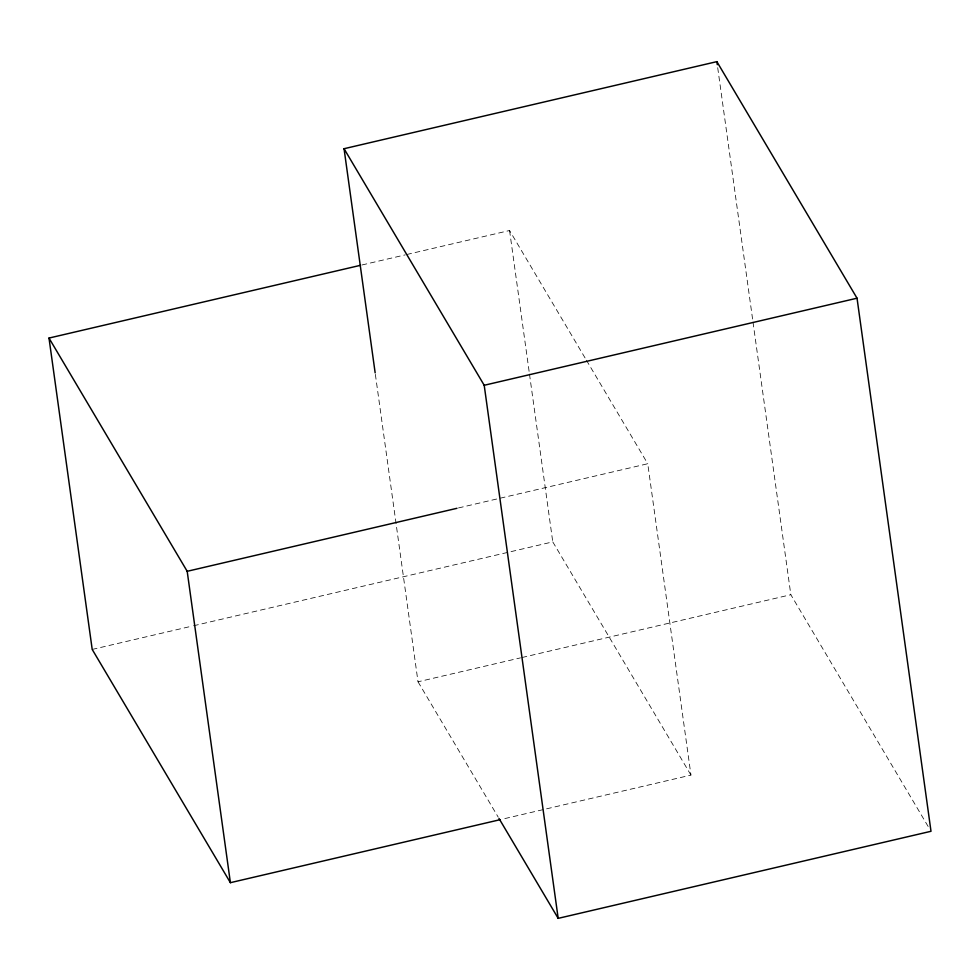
<?xml version="1.0" encoding="UTF-8"?>
<svg xmlns="http://www.w3.org/2000/svg" width="980" height="980" viewBox="0 0 980 980"><rect width="100%" height="100%" fill="white"/><g stroke="black" fill="none" stroke-linecap="round" stroke-linejoin="round"><path stroke-width="0.73" stroke-dasharray="4.9 3.68" d="M362 264.968L405.23 254.874M406.712 254.518L509.563 230.508L585.648 358.913M458.469 507.946L647.755 463.736L690.961 775.107L501.674 819.317M92.206 649.434L192.068 626.11M193.562 625.767L552.769 541.879L690.961 775.107M375.365 374.372L418.019 681.798L520.515 657.862M521.997 657.519L790.836 594.725L928.66 827.341M586.42 360.224L647.755 463.736M418.019 681.798L498.22 817.161M717.703 67.706L752.799 320.619M753.008 322.126L790.836 594.725M509.563 230.508L529.274 372.584M529.482 374.103L552.769 541.879"/><path stroke-width="1.47" d="M375.156 372.853L344.054 148.715L716.87 61.642L857.035 298.202L931 831.285L558.184 918.358L499.004 818.471M500.18 819.672L230.398 882.674L92.206 649.434L49 338.063L360.518 265.311M344.054 148.715L484.206 385.275L857.035 298.202M49 338.063L187.192 571.303L456.974 508.302M716.87 61.642L717.287 64.68M484.206 385.275L558.184 918.358M187.192 571.303L230.398 882.674"/></g></svg>
